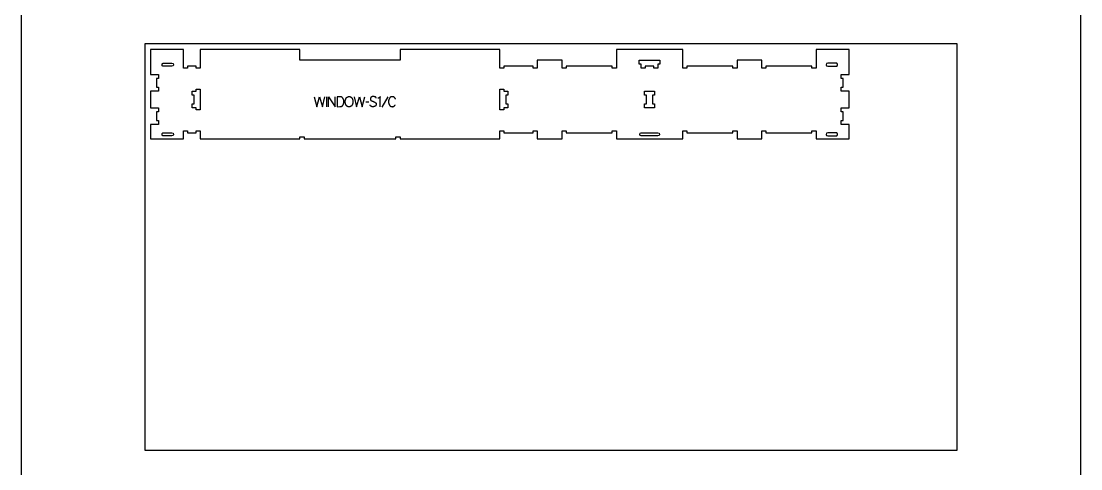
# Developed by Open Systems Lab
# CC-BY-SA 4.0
# Model space of a CAD drawing. Extents: x 0 to 4485, y 0 to 8771.
# Drawn here: x 0 to 3183, y 2387 to 3731 of the extents above; entities that cross this region are included whole.
import ezdxf

# ---------------------------------------------------------------- set-up
doc = ezdxf.new("R2010")
doc.units = 0
for name, color, linetype in [('0_SHEET_SPRUCEPLY_2440X122', 1, 'CONTINUOUS'), ('1_ANYTOOL_1MMDEEP_LABELS_S', 2, 'CONTINUOUS'), ('3_ANYTOOL_CUTTHROUGH_INSID', 4, 'CONTINUOUS'), ('4_ANYTOOL_CUTTHROUGH_OUTSI', 5, 'CONTINUOUS'), ('DONOTCUT', 7, 'CONTINUOUS')]:
    doc.layers.add(name, color=color, linetype=linetype)

msp = doc.modelspace()

# ---------------------------------------------------------------- linework, layer by layer
at = {"layer": '0_SHEET_SPRUCEPLY_2440X122'}
msp.add_lwpolyline([(371.7, 3662.6), (371.7, 2442.6), (2811.7, 2442.6), (2811.7, 3662.6)], close=True, dxfattribs=at)
at = {"layer": '1_ANYTOOL_1MMDEEP_LABELS_S', "color": 2}
for points in [[(880.5, 3503.9), (888.2, 3473.9), (896.7, 3503), (905.1, 3473.9), (912.6, 3503.9)], [(917, 3503.9), (917, 3473.9)], [(923, 3473.9), (923, 3503.9), (943.1, 3473.9), (943.1, 3503.9)], [(999.9, 3503.9), (1007.6, 3473.9), (1016.1, 3503), (1024.5, 3473.9), (1032, 3503.9)], [(1066.5, 3499.3), (1066.5, 3499.5), (1066.5, 3499.6), (1066.5, 3499.7), (1066.5, 3499.8), (1066.5, 3499.9), (1066.5, 3500), (1066.4, 3500.1), (1066.4, 3500.2), (1066.4, 3500.2), (1066.4, 3500.3), (1066.4, 3500.4), (1066.4, 3500.5), (1066.3, 3500.6), (1066.3, 3500.7), (1066.3, 3500.7), (1066.3, 3500.8), (1066.2, 3500.9), (1066.2, 3501), (1066.2, 3501), (1066.1, 3501.1), (1066.1, 3501.2), (1066.1, 3501.3), (1066, 3501.3), (1066, 3501.4), (1066, 3501.5), (1065.9, 3501.5), (1065.9, 3501.6), (1065.8, 3501.7), (1065.8, 3501.7), (1065.7, 3501.8), (1065.7, 3501.9), (1065.6, 3501.9), (1065.6, 3502), (1065.5, 3502), (1065.5, 3502.1), (1065.4, 3502.2), (1065.3, 3502.2), (1065.3, 3502.3), (1065.2, 3502.3), (1065.1, 3502.4), (1065.1, 3502.4), (1065, 3502.5), (1064.9, 3502.5), (1064.9, 3502.6), (1064.8, 3502.6), (1064.7, 3502.7), (1064.6, 3502.7), (1064.6, 3502.8), (1064.5, 3502.8), (1064.4, 3502.9), (1064.3, 3502.9), (1064.2, 3503), (1064, 3503.1), (1063.8, 3503.1), (1063.6, 3503.2), (1063.4, 3503.3), (1063.2, 3503.3), (1062.4, 3503.5), (1061.6, 3503.7), (1060.8, 3503.9), (1060, 3504), (1059.7, 3504.1), (1059.3, 3504.1), (1058.9, 3504.2), (1058.6, 3504.2), (1058.2, 3504.2), (1057.8, 3504.3), (1057.5, 3504.3), (1057.1, 3504.3), (1056.9, 3504.3), (1056.7, 3504.3), (1056.5, 3504.3), (1056.3, 3504.2), (1056.1, 3504.2), (1056, 3504.2), (1055.8, 3504.2), (1055.6, 3504.2), (1055.4, 3504.1), (1055.2, 3504.1), (1055, 3504.1), (1054.9, 3504), (1054.7, 3504), (1054.5, 3503.9), (1054.3, 3503.9), (1054.1, 3503.8), (1054, 3503.8), (1053.8, 3503.7), (1053.6, 3503.6), (1053.4, 3503.6), (1053.3, 3503.5), (1053.1, 3503.4), (1052.9, 3503.3), (1052.8, 3503.2), (1052.6, 3503.2), (1052.4, 3503.1), (1052.3, 3503), (1052.1, 3502.9), (1052, 3502.8), (1051.8, 3502.7), (1051.6, 3502.6), (1051.5, 3502.4), (1051.3, 3502.3), (1051.2, 3502.2), (1051, 3502.1), (1050.9, 3502), (1050.8, 3501.8), (1050.6, 3501.7), (1050.5, 3501.6), (1050.4, 3501.4), (1050.3, 3501.3), (1050.2, 3501.2), (1050.1, 3501), (1050, 3500.9), (1049.9, 3500.7), (1049.8, 3500.6), (1049.7, 3500.4), (1049.6, 3500.2), (1049.6, 3500.1), (1049.5, 3499.9), (1049.4, 3499.7), (1049.4, 3499.6), (1049.3, 3499.4), (1049.3, 3499.2), (1049.2, 3499), (1049.2, 3498.8), (1049.1, 3498.6), (1049.1, 3498.5), (1049.1, 3498.3), (1049, 3498.1), (1049, 3497.9), (1049, 3497.7), (1049, 3497.5), (1049, 3497.2), (1049, 3497), (1049, 3496.8), (1049, 3496.6), (1049.1, 3496.4), (1049.1, 3496.2), (1049.1, 3496), (1049.1, 3495.8), (1049.2, 3495.6), (1049.2, 3495.4), (1049.3, 3495.3), (1049.3, 3495.1), (1049.4, 3494.9), (1049.4, 3494.8), (1049.5, 3494.7), (1049.5, 3494.6), (1049.5, 3494.6), (1049.6, 3494.5), (1049.6, 3494.4), (1049.7, 3494.3), (1049.7, 3494.2), (1049.8, 3494.2), (1049.8, 3494.1), (1049.9, 3494), (1049.9, 3493.9), (1050, 3493.9), (1050, 3493.8), (1050.1, 3493.7), (1050.1, 3493.6), (1050.2, 3493.6), (1050.2, 3493.5), (1050.3, 3493.4), (1050.3, 3493.4), (1050.4, 3493.3), (1050.5, 3493.2), (1050.5, 3493.2), (1050.6, 3493.1), (1050.7, 3493), (1050.9, 3492.8), (1051, 3492.7), (1051.2, 3492.6), (1051.3, 3492.5), (1051.5, 3492.4), (1051.7, 3492.3), (1051.8, 3492.2), (1052.6, 3491.8), (1053.3, 3491.4), (1054, 3491), (1054.8, 3490.7), (1055.6, 3490.3), (1056.4, 3490), (1057.2, 3489.7), (1058, 3489.4), (1058.8, 3489.1), (1059.6, 3488.7), (1060.4, 3488.4), (1061.2, 3488), (1061.9, 3487.7), (1062.7, 3487.3), (1063.4, 3486.9), (1064.1, 3486.4), (1064.2, 3486.3), (1064.4, 3486.2), (1064.5, 3486.1), (1064.6, 3486), (1064.7, 3486), (1064.8, 3485.9), (1064.8, 3485.9), (1064.9, 3485.8), (1065, 3485.7), (1065, 3485.7), (1065.1, 3485.6), (1065.2, 3485.5), (1065.2, 3485.5), (1065.3, 3485.4), (1065.3, 3485.3), (1065.4, 3485.2), (1065.4, 3485.2), (1065.5, 3485.1), (1065.6, 3485), (1065.6, 3485), (1065.7, 3484.9), (1065.7, 3484.8), (1065.7, 3484.7), (1065.8, 3484.6), (1065.8, 3484.6), (1065.9, 3484.5), (1065.9, 3484.4), (1066, 3484.3), (1066, 3484.2), (1066, 3484.1), (1066.1, 3484.1), (1066.1, 3484), (1066.1, 3483.9), (1066.2, 3483.8), (1066.2, 3483.7), (1066.2, 3483.6), (1066.3, 3483.5), (1066.3, 3483.3), (1066.3, 3483.1), (1066.4, 3482.9), (1066.4, 3482.7), (1066.4, 3482.5), (1066.5, 3482.3), (1066.5, 3482.1), (1066.5, 3481.9), (1066.5, 3481.7), (1066.5, 3481.5), (1066.5, 3481.2), (1066.5, 3481), (1066.4, 3480.8), (1066.4, 3480.5), (1066.4, 3480.3), (1066.3, 3480.1), (1066.3, 3479.9), (1066.2, 3479.7), (1066.2, 3479.5), (1066.1, 3479.3), (1066.1, 3479.1), (1066, 3478.9), (1065.9, 3478.7), (1065.9, 3478.5), (1065.8, 3478.3), (1065.7, 3478.1), (1065.6, 3477.9), (1065.5, 3477.7), (1065.4, 3477.6), (1065.3, 3477.4), (1065.2, 3477.2), (1065.1, 3477.1), (1064.9, 3476.9), (1064.8, 3476.8), (1064.7, 3476.6), (1064.6, 3476.5), (1064.4, 3476.3), (1064.3, 3476.2), (1064.1, 3476.1), (1064, 3475.9), (1063.8, 3475.8), (1063.6, 3475.7), (1063.5, 3475.6), (1063.3, 3475.4), (1062.9, 3475.2), (1062.6, 3475), (1062.2, 3474.8), (1061.8, 3474.7), (1061.4, 3474.5), (1061.1, 3474.3), (1060.9, 3474.3), (1060.7, 3474.2), (1060.5, 3474.1), (1060.3, 3474.1), (1060.1, 3474), (1059.9, 3474), (1059.7, 3473.9), (1059.5, 3473.9), (1059.3, 3473.8), (1059.1, 3473.8), (1058.9, 3473.8), (1058.7, 3473.7), (1058.5, 3473.7), (1058.3, 3473.7), (1057.9, 3473.6), (1057.5, 3473.6), (1057.1, 3473.6), (1056.7, 3473.6), (1056.3, 3473.6), (1055.9, 3473.6), (1055.5, 3473.7), (1055.1, 3473.7), (1054.7, 3473.8), (1054.3, 3473.9), (1053.9, 3473.9), (1053.5, 3474.1), (1053.2, 3474.2), (1052.8, 3474.3), (1052.4, 3474.4), (1052.1, 3474.6), (1051.7, 3474.8), (1051.4, 3474.9), (1051, 3475.1), (1050.9, 3475.2), (1050.7, 3475.3), (1050.5, 3475.4), (1050.4, 3475.5), (1050.2, 3475.7), (1050.1, 3475.8), (1050, 3475.9), (1049.8, 3476), (1049.7, 3476.1), (1049.6, 3476.3), (1049.5, 3476.4), (1049.4, 3476.5), (1049.3, 3476.6), (1049.2, 3476.7), (1049.2, 3476.7), (1049.1, 3476.8), (1049.1, 3476.9), (1049.1, 3476.9), (1049, 3477), (1049, 3477.1), (1048.9, 3477.2), (1048.9, 3477.2), (1048.8, 3477.3), (1048.8, 3477.4), (1048.8, 3477.5), (1048.7, 3477.5), (1048.7, 3477.6), (1048.7, 3477.7), (1048.6, 3477.8), (1048.6, 3477.9), (1048.6, 3477.9), (1048.5, 3478), (1048.5, 3478.2), (1048.5, 3478.4), (1048.4, 3478.5), (1048.4, 3478.7), (1048.3, 3478.9), (1048.3, 3479.1), (1048.3, 3479.2), (1048.3, 3479.4), (1048.3, 3479.6), (1048.3, 3479.8)], [(1078.4, 3473.9), (1078.4, 3504), (1078.3, 3503.8), (1078.3, 3503.7), (1078.3, 3503.5), (1078.3, 3503.4), (1078.2, 3503.2), (1078.2, 3503.1), (1078.1, 3503), (1078.1, 3502.8), (1078, 3502.7), (1078, 3502.6), (1078, 3502.5), (1077.9, 3502.5), (1077.9, 3502.4), (1077.9, 3502.3), (1077.8, 3502.3), (1077.8, 3502.2), (1077.8, 3502.2), (1077.7, 3502.1), (1077.7, 3502.1), (1077.6, 3502), (1077.6, 3502), (1077.6, 3501.9), (1077.5, 3501.8), (1077.5, 3501.8), (1077.4, 3501.7), (1077.4, 3501.7), (1077.3, 3501.6), (1077.3, 3501.6), (1077.3, 3501.5), (1077.2, 3501.5), (1077.2, 3501.4), (1077.1, 3501.4), (1077, 3501.3), (1076.9, 3501.2), (1076.8, 3501.1), (1076.7, 3501.1), (1076.5, 3501), (1076.4, 3500.9), (1076.3, 3500.8), (1076.2, 3500.8), (1076, 3500.7), (1075.9, 3500.6), (1075.8, 3500.6), (1075.5, 3500.4), (1075.2, 3500.3), (1074.9, 3500.2), (1074.6, 3500.1), (1074.3, 3500.1), (1074.1, 3500), (1073.8, 3499.9), (1073.5, 3499.8), (1073.2, 3499.8), (1073, 3499.7), (1072.7, 3499.7), (1072.4, 3499.7), (1072.2, 3499.6), (1071.9, 3499.6), (1071.6, 3499.6), (1071.4, 3499.6)], [(1101.1, 3503.5), (1083.9, 3472.7)], [(1124.7, 3496.4), (1124.5, 3496.8), (1124.4, 3497.2), (1124.2, 3497.6), (1124, 3498), (1123.8, 3498.4), (1123.6, 3498.7), (1123.4, 3499.1), (1123.1, 3499.4), (1122.9, 3499.7), (1122.6, 3500.1), (1122.4, 3500.4), (1122.1, 3500.7), (1121.8, 3501), (1121.6, 3501.3), (1121.3, 3501.5), (1120.9, 3501.8), (1120.8, 3501.9), (1120.6, 3502.1), (1120.5, 3502.2), (1120.3, 3502.3), (1120.1, 3502.4), (1120, 3502.5), (1119.8, 3502.6), (1119.6, 3502.7), (1119.4, 3502.8), (1119.3, 3502.9), (1119.1, 3503), (1118.9, 3503.1), (1118.7, 3503.2), (1118.5, 3503.3), (1118.4, 3503.3), (1118.2, 3503.4), (1118, 3503.5), (1117.8, 3503.5), (1117.6, 3503.6), (1117.4, 3503.6), (1117.2, 3503.7), (1117, 3503.7), (1116.8, 3503.8), (1116.6, 3503.8), (1116.4, 3503.8), (1116.1, 3503.9), (1115.9, 3503.9), (1115.7, 3503.9), (1115.5, 3503.9), (1115.3, 3503.9), (1115.1, 3503.9), (1114.8, 3503.9), (1114.5, 3503.9), (1114.2, 3503.9), (1113.8, 3503.9), (1113.5, 3503.9), (1113.2, 3503.8), (1112.9, 3503.8), (1112.5, 3503.7), (1112.2, 3503.6), (1111.9, 3503.6), (1111.6, 3503.5), (1111.4, 3503.4), (1111.1, 3503.3), (1110.8, 3503.2), (1110.7, 3503.1), (1110.5, 3503), (1110.4, 3503), (1110.3, 3502.9), (1110.1, 3502.8), (1110, 3502.8), (1109.9, 3502.7), (1109.7, 3502.6), (1109.6, 3502.5), (1109.5, 3502.4), (1109.4, 3502.4), (1109.2, 3502.3), (1109.1, 3502.2), (1109, 3502.1), (1108.8, 3501.9), (1108.5, 3501.7), (1108.3, 3501.5), (1108.1, 3501.3), (1107.9, 3501.1), (1107.6, 3500.8), (1107.4, 3500.6), (1107.2, 3500.3), (1107.1, 3500.1), (1106.9, 3499.8), (1106.7, 3499.5), (1106.5, 3499.2), (1106.2, 3498.6), (1105.8, 3498), (1105.5, 3497.4), (1105.3, 3496.8), (1105, 3496.2), (1104.8, 3495.6), (1104.6, 3495), (1104.4, 3494.3), (1104.2, 3493.7), (1104.1, 3493), (1104, 3492.3), (1103.9, 3491.7), (1103.8, 3491), (1103.7, 3490.3), (1103.7, 3489.6), (1103.7, 3488.9), (1103.7, 3488.2), (1103.7, 3487.5), (1103.8, 3486.9), (1103.9, 3486.2), (1104, 3485.5), (1104.1, 3484.8), (1104.2, 3484.2), (1104.3, 3483.9), (1104.4, 3483.5), (1104.5, 3483.2), (1104.6, 3482.9), (1104.7, 3482.6), (1104.8, 3482.3), (1104.9, 3482), (1105, 3481.6), (1105.3, 3481), (1105.6, 3480.4), (1105.9, 3479.8), (1106.2, 3479.2), (1106.5, 3478.6), (1106.7, 3478.3), (1106.9, 3478.1), (1107.1, 3477.8), (1107.3, 3477.5), (1107.5, 3477.3), (1107.7, 3477), (1107.9, 3476.8), (1108.2, 3476.6), (1108.4, 3476.4), (1108.6, 3476.1), (1108.8, 3475.9), (1109, 3475.9), (1109.1, 3475.8), (1109.2, 3475.7), (1109.3, 3475.6), (1109.5, 3475.5), (1109.6, 3475.4), (1109.7, 3475.3), (1109.9, 3475.3), (1110, 3475.2), (1110.1, 3475.1), (1110.3, 3475), (1110.4, 3475), (1110.7, 3474.8), (1111, 3474.7), (1111.3, 3474.6), (1111.5, 3474.5), (1111.8, 3474.4), (1112.2, 3474.3), (1112.5, 3474.2), (1112.8, 3474.2), (1113.1, 3474.1), (1113.4, 3474), (1113.8, 3474), (1114.1, 3474), (1114.5, 3473.9), (1114.8, 3473.9), (1115.2, 3473.9), (1115.6, 3473.9), (1115.9, 3474), (1116.1, 3474), (1116.3, 3474), (1116.5, 3474), (1116.7, 3474), (1116.8, 3474.1), (1117, 3474.1), (1117.2, 3474.1), (1117.4, 3474.2), (1117.5, 3474.2), (1117.7, 3474.2), (1117.9, 3474.3), (1118, 3474.3), (1118.2, 3474.4), (1118.4, 3474.4), (1118.5, 3474.5), (1118.7, 3474.6), (1118.8, 3474.6), (1119, 3474.7), (1119.1, 3474.8), (1119.3, 3474.8), (1119.4, 3474.9), (1119.6, 3475), (1119.7, 3475.1), (1119.9, 3475.2), (1120, 3475.3), (1120.1, 3475.4), (1120.3, 3475.5), (1120.4, 3475.6), (1120.7, 3475.8), (1120.9, 3476), (1121.2, 3476.2), (1121.4, 3476.4), (1121.7, 3476.7), (1121.9, 3476.9), (1122.2, 3477.2), (1122.4, 3477.4), (1122.6, 3477.7), (1122.8, 3478), (1123, 3478.2), (1123.2, 3478.5), (1123.4, 3478.8), (1123.6, 3479.1), (1123.8, 3479.4), (1124, 3479.8)], [(1044.3, 3487.8), (1035.5, 3487.7)]]:
    msp.add_lwpolyline(points, dxfattribs=at)
for points in [[(949.1, 3503.9), (949.1, 3473.9), (957.6, 3474), (958, 3474), (958.5, 3474), (958.8, 3474.1), (959.2, 3474.1), (959.6, 3474.2), (960, 3474.2), (960.3, 3474.3), (960.7, 3474.4), (961.1, 3474.4), (961.4, 3474.5), (961.7, 3474.6), (962.1, 3474.8), (962.4, 3474.9), (962.5, 3474.9), (962.7, 3475), (962.8, 3475.1), (963, 3475.2), (963.1, 3475.2), (963.3, 3475.3), (963.4, 3475.4), (963.6, 3475.5), (963.7, 3475.6), (963.8, 3475.6), (964, 3475.7), (964.1, 3475.8), (964.2, 3475.9), (964.4, 3476), (964.5, 3476.1), (964.6, 3476.2), (964.7, 3476.3), (964.9, 3476.4), (965, 3476.5), (965.1, 3476.6), (965.2, 3476.8), (965.3, 3476.9), (965.4, 3477), (965.6, 3477.1), (965.7, 3477.2), (965.8, 3477.4), (965.9, 3477.5), (966, 3477.6), (966.1, 3477.7), (966.2, 3477.9), (966.3, 3478), (966.4, 3478.1), (966.6, 3478.4), (966.7, 3478.7), (966.9, 3479), (967.2, 3479.6), (967.5, 3480.3), (967.8, 3480.9), (968, 3481.5), (968.3, 3482.2), (968.5, 3482.8), (968.7, 3483.5), (968.9, 3484.1), (969, 3484.8), (969.1, 3485.5), (969.3, 3486.1), (969.3, 3486.8), (969.4, 3487.5), (969.5, 3488.2), (969.5, 3488.9), (969.5, 3489.6), (969.5, 3490.2), (969.5, 3490.8), (969.4, 3491.4), (969.4, 3492), (969.3, 3492.5), (969.2, 3492.8), (969.2, 3493.1), (969.1, 3493.4), (969, 3493.7), (969, 3493.9), (968.9, 3494.2), (968.8, 3494.5), (968.7, 3494.8), (968.6, 3495), (968.5, 3495.3), (968.4, 3495.6), (968.3, 3495.8), (968.2, 3496.1), (968.1, 3496.4), (967.9, 3496.9), (967.6, 3497.4), (967.3, 3497.9), (967, 3498.4), (966.8, 3498.7), (966.6, 3499), (966.4, 3499.3), (966.2, 3499.6), (966, 3499.9), (965.8, 3500.1), (965.6, 3500.4), (965.4, 3500.6), (965.1, 3500.9), (964.9, 3501.1), (964.7, 3501.3), (964.5, 3501.5), (964.2, 3501.7), (964, 3501.9), (963.7, 3502.1), (963.5, 3502.2), (963.3, 3502.4), (963, 3502.5), (962.7, 3502.7), (962.5, 3502.8), (962.2, 3502.9), (962, 3503), (961.7, 3503.1), (961.4, 3503.2), (961.1, 3503.3), (960.9, 3503.4), (960.6, 3503.5), (960.3, 3503.5), (960, 3503.6), (959.7, 3503.6), (959.4, 3503.6), (959.1, 3503.6), (956.7, 3503.8), (954.2, 3503.8), (951.7, 3503.9)], [(985.6, 3504.3), (986, 3504.3), (986.3, 3504.2), (986.7, 3504.2), (987, 3504.2), (987.2, 3504.2), (987.4, 3504.1), (987.5, 3504.1), (987.7, 3504.1), (987.9, 3504), (988, 3504), (988.2, 3503.9), (988.4, 3503.9), (988.5, 3503.9), (988.7, 3503.8), (988.8, 3503.8), (989, 3503.7), (989.1, 3503.6), (989.3, 3503.6), (989.4, 3503.5), (989.6, 3503.4), (989.7, 3503.4), (989.9, 3503.3), (990, 3503.2), (990.1, 3503.1), (990.3, 3503.1), (990.4, 3503), (990.5, 3502.9), (990.7, 3502.8), (990.9, 3502.6), (991.2, 3502.4), (991.4, 3502.2), (991.7, 3502), (991.9, 3501.8), (992.1, 3501.6), (992.4, 3501.3), (992.6, 3501.1), (992.8, 3500.9), (993, 3500.6), (993.2, 3500.4), (993.4, 3500.1), (993.6, 3499.9), (993.8, 3499.6), (994, 3499.3), (994.1, 3499), (994.3, 3498.8), (994.5, 3498.5), (994.6, 3498.2), (994.8, 3497.9), (994.9, 3497.6), (995, 3497.3), (995.2, 3497), (995.3, 3496.7), (995.4, 3496.3), (995.5, 3496), (995.6, 3495.7), (995.7, 3495.4), (995.8, 3495), (995.9, 3494.7), (996, 3494.4), (996.1, 3494), (996.2, 3493.3), (996.4, 3492.7), (996.5, 3492), (996.6, 3491.3), (996.6, 3490.7), (996.7, 3490), (996.7, 3489.4), (996.7, 3488.8), (996.7, 3488.1), (996.7, 3487.5), (996.6, 3486.8), (996.5, 3486.2), (996.5, 3485.6), (996.3, 3484.9), (996.2, 3484.3), (996, 3483.7), (995.8, 3483), (995.6, 3482.4), (995.4, 3481.7), (995.2, 3481.1), (994.9, 3480.5), (994.6, 3479.8), (994.3, 3479.2), (994, 3478.6), (993.8, 3478.2), (993.6, 3477.9), (993.4, 3477.6), (993.2, 3477.4), (993, 3477.1), (992.8, 3476.8), (992.6, 3476.6), (992.4, 3476.3), (992.3, 3476.2), (992.2, 3476.1), (992, 3476), (991.9, 3475.9), (991.8, 3475.8), (991.7, 3475.7), (991.6, 3475.6), (991.4, 3475.4), (991.3, 3475.4), (991.2, 3475.3), (991.1, 3475.2), (990.9, 3475.1), (990.8, 3475), (990.7, 3474.9), (990.5, 3474.8), (990.4, 3474.7), (990.3, 3474.7), (990.1, 3474.6), (990, 3474.5), (989.8, 3474.4), (989.7, 3474.4), (989.5, 3474.3), (989.4, 3474.2), (989.3, 3474.2), (989.1, 3474.1), (989, 3474.1), (988.8, 3474), (988.6, 3474), (988.3, 3473.9), (988, 3473.8), (987.7, 3473.7), (987.4, 3473.6), (987, 3473.6), (986.7, 3473.5), (986.3, 3473.5), (986, 3473.5), (985.6, 3473.5), (985.2, 3473.5), (984.9, 3473.5), (984.5, 3473.5), (984.1, 3473.5), (983.7, 3473.5), (983.4, 3473.6), (983, 3473.6), (982.7, 3473.7), (982.4, 3473.8), (982, 3473.9), (981.7, 3474), (981.6, 3474), (981.4, 3474.1), (981.2, 3474.1), (981.1, 3474.2), (980.9, 3474.2), (980.8, 3474.3), (980.6, 3474.4), (980.5, 3474.4), (980.3, 3474.5), (980.2, 3474.6), (980.1, 3474.7), (979.9, 3474.8), (979.8, 3474.8), (979.6, 3474.9), (979.5, 3475), (979.4, 3475.1), (979.2, 3475.2), (979.1, 3475.3), (979, 3475.4), (978.9, 3475.5), (978.7, 3475.6), (978.6, 3475.7), (978.5, 3475.8), (978.4, 3475.9), (978.2, 3476), (978.1, 3476.1), (978, 3476.3), (977.9, 3476.4), (977.8, 3476.5), (977.7, 3476.6), (977.5, 3476.9), (977.2, 3477.1), (977, 3477.4), (976.8, 3477.7), (976.7, 3478), (976.5, 3478.3), (976.3, 3478.6), (976, 3479.3), (975.7, 3479.9), (975.4, 3480.6), (975.1, 3481.2), (974.8, 3481.9), (974.6, 3482.5), (974.4, 3483.2), (974.2, 3483.8), (974.1, 3484.5), (973.9, 3485.1), (973.8, 3485.8), (973.7, 3486.4), (973.6, 3487.1), (973.6, 3487.8), (973.5, 3488.4), (973.5, 3489.1), (973.5, 3489.8), (973.6, 3490.4), (973.6, 3491.1), (973.7, 3491.8), (973.8, 3492.5), (973.9, 3493.1), (974.1, 3493.8), (974.3, 3494.4), (974.5, 3495.1), (974.7, 3495.7), (974.9, 3496.4), (975.2, 3497), (975.4, 3497.6), (975.8, 3498.2), (976.1, 3498.8), (976.4, 3499.4), (976.6, 3499.7), (976.8, 3500), (977, 3500.3), (977.2, 3500.6), (977.4, 3500.8), (977.6, 3501.1), (977.9, 3501.3), (978.1, 3501.6), (978.2, 3501.7), (978.3, 3501.8), (978.4, 3501.9), (978.6, 3502), (978.7, 3502.1), (978.8, 3502.2), (978.9, 3502.3), (979.1, 3502.4), (979.2, 3502.5), (979.3, 3502.6), (979.5, 3502.7), (979.6, 3502.7), (979.7, 3502.8), (979.9, 3502.9), (980, 3503), (980.2, 3503.1), (980.3, 3503.1), (980.5, 3503.2), (980.7, 3503.3), (981.1, 3503.5), (981.4, 3503.6), (981.7, 3503.7), (982, 3503.8), (982.3, 3503.9), (982.7, 3504), (983, 3504), (983.4, 3504.1), (983.7, 3504.2), (984.1, 3504.2), (984.4, 3504.2), (984.8, 3504.3), (985.2, 3504.3)]]:
    msp.add_lwpolyline(points, close=True, dxfattribs=at)
at = {"layer": '3_ANYTOOL_CUTTHROUGH_INSID', "color": 4}
for points in [[(452.9, 3604.6, -1), (452.9, 3595.1), (427.2, 3595.1), (427.1, 3595.1), (427, 3595.1), (426.9, 3595.1), (426.8, 3595.1), (426.7, 3595.1), (426.6, 3595.1), (426.5, 3595.1), (426.4, 3595.2), (426.3, 3595.2), (426.2, 3595.2), (426.1, 3595.2), (426, 3595.3), (425.9, 3595.3), (425.8, 3595.4), (425.7, 3595.4), (425.6, 3595.4), (425.5, 3595.5), (425.4, 3595.5), (425.3, 3595.6), (425.2, 3595.6), (425.1, 3595.7), (425.1, 3595.8), (425, 3595.8), (424.9, 3595.9), (424.8, 3596), (424.7, 3596), (424.6, 3596.1), (424.6, 3596.2), (424.5, 3596.3), (424.4, 3596.3), (424.3, 3596.4), (424.3, 3596.5), (424.2, 3596.6), (424.1, 3596.7), (424.1, 3596.8), (424, 3596.9), (423.9, 3597), (423.9, 3597.1), (423.8, 3597.2), (423.8, 3597.3), (423.7, 3597.4), (423.7, 3597.5), (423.6, 3597.6), (423.6, 3597.7), (423.5, 3597.8), (423.5, 3597.9), (423.4, 3598), (423.4, 3598.1), (423.4, 3598.2), (423.3, 3598.3), (423.3, 3598.4), (423.3, 3598.5), (423.3, 3598.7), (423.2, 3598.8), (423.2, 3598.9), (423.2, 3599), (423.2, 3599.1), (423.2, 3599.2), (423.2, 3599.3), (423.2, 3599.4), (423.2, 3599.5), (423.2, 3599.6), (423.1, 3599.7), (423.1, 3599.8), (423.1, 3599.9), (423.2, 3600), (423.2, 3600.2), (423.2, 3600.3), (423.2, 3600.4), (423.2, 3600.5), (423.2, 3600.6), (423.2, 3600.7), (423.2, 3600.8), (423.2, 3600.9), (423.3, 3601), (423.3, 3601.1), (423.3, 3601.2), (423.3, 3601.3), (423.4, 3601.4), (423.4, 3601.6), (423.4, 3601.7), (423.5, 3601.8), (423.5, 3601.9), (423.6, 3602), (423.6, 3602.1), (423.7, 3602.2), (423.7, 3602.3), (423.8, 3602.4), (423.8, 3602.5), (423.9, 3602.6), (423.9, 3602.7), (424, 3602.8), (424.1, 3602.9), (424.1, 3603), (424.2, 3603.1), (424.3, 3603.1), (424.3, 3603.2), (424.4, 3603.3), (424.5, 3603.4), (424.6, 3603.5), (424.6, 3603.6), (424.7, 3603.6), (424.8, 3603.7), (424.9, 3603.8), (425, 3603.8), (425.1, 3603.9), (425.1, 3604), (425.2, 3604), (425.3, 3604.1), (425.4, 3604.1), (425.5, 3604.2), (425.6, 3604.2), (425.7, 3604.3), (425.8, 3604.3), (425.9, 3604.3), (426, 3604.4), (426.1, 3604.4), (426.2, 3604.4), (426.3, 3604.5), (426.4, 3604.5), (426.5, 3604.5), (426.6, 3604.5), (426.7, 3604.5), (426.8, 3604.6), (426.9, 3604.6), (427, 3604.6), (427.1, 3604.6), (427.2, 3604.6)], [(2422.9, 3604.6, 1), (2422.9, 3595.1), (2448.6, 3595.1), (2448.7, 3595.1), (2448.8, 3595.1), (2448.9, 3595.1), (2449, 3595.1), (2449.1, 3595.1), (2449.2, 3595.1), (2449.3, 3595.1), (2449.4, 3595.2), (2449.5, 3595.2), (2449.6, 3595.2), (2449.7, 3595.2), (2449.8, 3595.3), (2449.9, 3595.3), (2450, 3595.4), (2450.1, 3595.4), (2450.2, 3595.4), (2450.3, 3595.5), (2450.4, 3595.5), (2450.5, 3595.6), (2450.6, 3595.6), (2450.7, 3595.7), (2450.7, 3595.8), (2450.8, 3595.8), (2450.9, 3595.9), (2451, 3596), (2451.1, 3596), (2451.2, 3596.1), (2451.2, 3596.2), (2451.3, 3596.3), (2451.4, 3596.3), (2451.5, 3596.4), (2451.5, 3596.5), (2451.6, 3596.6), (2451.7, 3596.7), (2451.7, 3596.8), (2451.8, 3596.9), (2451.9, 3597), (2451.9, 3597.1), (2452, 3597.2), (2452, 3597.3), (2452.1, 3597.4), (2452.1, 3597.5), (2452.2, 3597.6), (2452.2, 3597.7), (2452.3, 3597.8), (2452.3, 3597.9), (2452.4, 3598), (2452.4, 3598.1), (2452.4, 3598.2), (2452.5, 3598.3), (2452.5, 3598.4), (2452.5, 3598.5), (2452.5, 3598.7), (2452.6, 3598.8), (2452.6, 3598.9), (2452.6, 3599), (2452.6, 3599.1), (2452.6, 3599.2), (2452.6, 3599.3), (2452.6, 3599.4), (2452.6, 3599.5), (2452.6, 3599.6), (2452.6, 3599.7), (2452.6, 3599.8), (2452.6, 3599.9), (2452.6, 3600), (2452.6, 3600.2), (2452.6, 3600.3), (2452.6, 3600.4), (2452.6, 3600.5), (2452.6, 3600.6), (2452.6, 3600.7), (2452.6, 3600.8), (2452.6, 3600.9), (2452.5, 3601), (2452.5, 3601.1), (2452.5, 3601.2), (2452.5, 3601.3), (2452.4, 3601.4), (2452.4, 3601.6), (2452.4, 3601.7), (2452.3, 3601.8), (2452.3, 3601.9), (2452.2, 3602), (2452.2, 3602.1), (2452.1, 3602.2), (2452.1, 3602.3), (2452, 3602.4), (2452, 3602.5), (2451.9, 3602.6), (2451.9, 3602.7), (2451.8, 3602.8), (2451.7, 3602.9), (2451.7, 3603), (2451.6, 3603.1), (2451.5, 3603.1), (2451.5, 3603.2), (2451.4, 3603.3), (2451.3, 3603.4), (2451.2, 3603.5), (2451.2, 3603.6), (2451.1, 3603.6), (2451, 3603.7), (2450.9, 3603.8), (2450.8, 3603.8), (2450.7, 3603.9), (2450.7, 3604), (2450.6, 3604), (2450.5, 3604.1), (2450.4, 3604.1), (2450.3, 3604.2), (2450.2, 3604.2), (2450.1, 3604.3), (2450, 3604.3), (2449.9, 3604.3), (2449.8, 3604.4), (2449.7, 3604.4), (2449.6, 3604.4), (2449.5, 3604.5), (2449.4, 3604.5), (2449.3, 3604.5), (2449.2, 3604.5), (2449.1, 3604.5), (2449, 3604.6), (2448.9, 3604.6), (2448.8, 3604.6), (2448.7, 3604.6), (2448.6, 3604.6)], [(452.9, 3386.1), (427.2, 3386.1), (427.1, 3386.1), (427, 3386.1), (426.9, 3386.1), (426.8, 3386.1), (426.7, 3386.1), (426.6, 3386.1), (426.5, 3386.1), (426.4, 3386.2), (426.3, 3386.2), (426.2, 3386.2), (426.1, 3386.2), (426, 3386.3), (425.9, 3386.3), (425.8, 3386.4), (425.7, 3386.4), (425.6, 3386.4), (425.5, 3386.5), (425.4, 3386.5), (425.3, 3386.6), (425.2, 3386.6), (425.1, 3386.7), (425.1, 3386.8), (425, 3386.8), (424.9, 3386.9), (424.8, 3387), (424.7, 3387), (424.6, 3387.1), (424.6, 3387.2), (424.5, 3387.3), (424.4, 3387.3), (424.3, 3387.4), (424.3, 3387.5), (424.2, 3387.6), (424.1, 3387.7), (424.1, 3387.8), (424, 3387.9), (423.9, 3388), (423.9, 3388.1), (423.8, 3388.2), (423.8, 3388.3), (423.7, 3388.4), (423.7, 3388.5), (423.6, 3388.6), (423.6, 3388.7), (423.5, 3388.8), (423.5, 3388.9), (423.4, 3389), (423.4, 3389.1), (423.4, 3389.2), (423.3, 3389.3), (423.3, 3389.4), (423.3, 3389.5), (423.3, 3389.7), (423.2, 3389.8), (423.2, 3389.9), (423.2, 3390), (423.2, 3390.1), (423.2, 3390.2), (423.2, 3390.3), (423.2, 3390.4), (423.2, 3390.5), (423.2, 3390.6), (423.1, 3390.7), (423.1, 3390.8), (423.1, 3390.9), (423.2, 3391), (423.2, 3391.2), (423.2, 3391.3), (423.2, 3391.4), (423.2, 3391.5), (423.2, 3391.6), (423.2, 3391.7), (423.2, 3391.8), (423.2, 3391.9), (423.3, 3392), (423.3, 3392.1), (423.3, 3392.2), (423.3, 3392.3), (423.4, 3392.4), (423.4, 3392.6), (423.4, 3392.7), (423.5, 3392.8), (423.5, 3392.9), (423.6, 3393), (423.6, 3393.1), (423.7, 3393.2), (423.7, 3393.3), (423.8, 3393.4), (423.8, 3393.5), (423.9, 3393.6), (423.9, 3393.7), (424, 3393.8), (424.1, 3393.9), (424.1, 3394), (424.2, 3394.1), (424.3, 3394.1), (424.3, 3394.2), (424.4, 3394.3), (424.5, 3394.4), (424.6, 3394.5), (424.6, 3394.6), (424.7, 3394.6), (424.8, 3394.7), (424.9, 3394.8), (425, 3394.8), (425.1, 3394.9), (425.1, 3395), (425.2, 3395), (425.3, 3395.1), (425.4, 3395.1), (425.5, 3395.2), (425.6, 3395.2), (425.7, 3395.3), (425.8, 3395.3), (425.9, 3395.3), (426, 3395.4), (426.1, 3395.4), (426.2, 3395.4), (426.3, 3395.5), (426.4, 3395.5), (426.5, 3395.5), (426.6, 3395.5), (426.7, 3395.5), (426.8, 3395.6), (426.9, 3395.6), (427, 3395.6), (427.1, 3395.6), (427.2, 3395.6), (452.9, 3395.6, -1)], [(1912.9, 3386.1), (1862.9, 3386.1, -1), (1862.9, 3395.6), (1912.9, 3395.6, -1)], [(2422.9, 3386.1), (2448.6, 3386.1), (2448.7, 3386.1), (2448.8, 3386.1), (2448.9, 3386.1), (2449, 3386.1), (2449.1, 3386.1), (2449.2, 3386.1), (2449.3, 3386.1), (2449.4, 3386.2), (2449.5, 3386.2), (2449.6, 3386.2), (2449.7, 3386.2), (2449.8, 3386.3), (2449.9, 3386.3), (2450, 3386.4), (2450.1, 3386.4), (2450.2, 3386.4), (2450.3, 3386.5), (2450.4, 3386.5), (2450.5, 3386.6), (2450.6, 3386.6), (2450.7, 3386.7), (2450.7, 3386.8), (2450.8, 3386.8), (2450.9, 3386.9), (2451, 3387), (2451.1, 3387), (2451.2, 3387.1), (2451.2, 3387.2), (2451.3, 3387.3), (2451.4, 3387.3), (2451.5, 3387.4), (2451.5, 3387.5), (2451.6, 3387.6), (2451.7, 3387.7), (2451.7, 3387.8), (2451.8, 3387.9), (2451.9, 3388), (2451.9, 3388.1), (2452, 3388.2), (2452, 3388.3), (2452.1, 3388.4), (2452.1, 3388.5), (2452.2, 3388.6), (2452.2, 3388.7), (2452.3, 3388.8), (2452.3, 3388.9), (2452.4, 3389), (2452.4, 3389.1), (2452.4, 3389.2), (2452.5, 3389.3), (2452.5, 3389.4), (2452.5, 3389.5), (2452.5, 3389.7), (2452.6, 3389.8), (2452.6, 3389.9), (2452.6, 3390), (2452.6, 3390.1), (2452.6, 3390.2), (2452.6, 3390.3), (2452.6, 3390.4), (2452.6, 3390.5), (2452.6, 3390.6), (2452.6, 3390.7), (2452.6, 3390.8), (2452.6, 3390.9), (2452.6, 3391), (2452.6, 3391.2), (2452.6, 3391.3), (2452.6, 3391.4), (2452.6, 3391.5), (2452.6, 3391.6), (2452.6, 3391.7), (2452.6, 3391.8), (2452.6, 3391.9), (2452.5, 3392), (2452.5, 3392.1), (2452.5, 3392.2), (2452.5, 3392.3), (2452.4, 3392.4), (2452.4, 3392.6), (2452.4, 3392.7), (2452.3, 3392.8), (2452.3, 3392.9), (2452.2, 3393), (2452.2, 3393.1), (2452.1, 3393.2), (2452.1, 3393.3), (2452, 3393.4), (2452, 3393.5), (2451.9, 3393.6), (2451.9, 3393.7), (2451.8, 3393.8), (2451.7, 3393.9), (2451.7, 3394), (2451.6, 3394.1), (2451.5, 3394.1), (2451.5, 3394.2), (2451.4, 3394.3), (2451.3, 3394.4), (2451.2, 3394.5), (2451.2, 3394.6), (2451.1, 3394.6), (2451, 3394.7), (2450.9, 3394.8), (2450.8, 3394.8), (2450.7, 3394.9), (2450.7, 3395), (2450.6, 3395), (2450.5, 3395.1), (2450.4, 3395.1), (2450.3, 3395.2), (2450.2, 3395.2), (2450.1, 3395.3), (2450, 3395.3), (2449.9, 3395.3), (2449.8, 3395.4), (2449.7, 3395.4), (2449.6, 3395.4), (2449.5, 3395.5), (2449.4, 3395.5), (2449.3, 3395.5), (2449.2, 3395.5), (2449.1, 3395.5), (2449, 3395.6), (2448.9, 3395.6), (2448.8, 3395.6), (2448.7, 3395.6), (2448.6, 3395.6), (2422.9, 3395.6, 1)]]:
    msp.add_lwpolyline(points, format="xyb", close=True, dxfattribs=at)
for points in [[(1875.1, 3595.1), (1875.1, 3589.1), (1862.6, 3589.1), (1862.6, 3601.1), (1856.6, 3601.1), (1856.6, 3613.6), (1919.1, 3613.6), (1919.1, 3601.1), (1913.1, 3601.1), (1913.1, 3589.1), (1900.6, 3589.1), (1900.6, 3595.1)], [(537.9, 3464.1), (525.6, 3464.1), (525.6, 3470.1), (513.6, 3470.1), (513.6, 3482.6), (519.6, 3482.6), (519.6, 3508.1), (513.6, 3508.1), (513.6, 3520.6), (525.6, 3520.6), (525.6, 3526.6), (538.1, 3526.6), (538.1, 3464.1)], [(1437.6, 3526.6), (1450.1, 3526.6), (1450.1, 3520.6), (1462.1, 3520.6), (1462.1, 3508.1), (1456.1, 3508.1), (1456.1, 3482.6), (1462.1, 3482.6), (1462.1, 3470.1), (1450.1, 3470.1), (1450.1, 3464.1), (1437.6, 3464.1)], [(1897.1, 3508.1), (1897.1, 3482.6), (1903.1, 3482.6), (1903.1, 3470.1), (1872.6, 3470.1), (1872.6, 3482.6), (1878.6, 3482.6), (1878.6, 3508.1), (1872.6, 3508.1), (1872.6, 3520.6), (1903.1, 3520.6), (1903.1, 3508.1)]]:
    msp.add_lwpolyline(points, close=True, dxfattribs=at)
at = {"layer": '4_ANYTOOL_CUTTHROUGH_OUTSI', "color": 5}
msp.add_lwpolyline([(1775.6, 3395.6), (1775.6, 3401.6), (1788.1, 3401.6), (1788.1, 3377.6), (1987.6, 3377.6), (1987.6, 3401.6), (2000.1, 3401.6), (2000.1, 3395.6), (2138.1, 3395.6), (2138.1, 3401.6), (2150.6, 3401.6), (2150.6, 3377.6), (2225.1, 3377.6), (2225.1, 3401.6), (2237.6, 3401.6), (2237.6, 3395.6), (2375.6, 3395.6), (2375.6, 3401.6), (2388.1, 3401.6), (2388.1, 3377.6), (2487.6, 3377.6), (2487.6, 3420.1), (2463.6, 3420.1), (2463.6, 3432.6), (2469.6, 3432.6), (2469.6, 3458.1), (2463.6, 3458.1), (2463.6, 3470.6), (2487.6, 3470.6), (2487.6, 3520.1), (2463.6, 3520.1), (2463.6, 3532.6), (2469.6, 3532.6), (2469.6, 3558.1), (2463.6, 3558.1), (2463.6, 3570.6), (2487.6, 3570.6), (2487.6, 3645.1), (2388.1, 3645.1), (2388.1, 3589.1), (2375.6, 3589.1), (2375.6, 3595.1), (2237.6, 3595.1), (2237.6, 3589.1), (2225.1, 3589.1), (2225.1, 3613.1), (2150.6, 3613.1), (2150.6, 3589.1), (2138.1, 3589.1), (2138.1, 3595.1), (2000.1, 3595.1), (2000.1, 3589.1), (1987.6, 3589.1), (1987.6, 3645.1), (1788.1, 3645.1), (1788.1, 3589.1), (1775.6, 3589.1), (1775.6, 3595.1), (1637.6, 3595.1), (1637.6, 3589.1), (1625.1, 3589.1), (1625.1, 3613.1), (1550.6, 3613.1), (1550.6, 3589.1), (1538.1, 3589.1), (1538.1, 3595.1), (1450.1, 3595.1), (1450.1, 3589.1), (1437.6, 3589.1), (1437.6, 3645.1), (1138.1, 3645.1), (1138.1, 3613.1), (837.6, 3613.1), (837.6, 3645.1), (538.1, 3645.1), (538.1, 3589.1), (525.6, 3589.1), (525.6, 3595.1), (500.1, 3595.1), (500.1, 3589.1), (487.6, 3589.1), (487.6, 3645.1), (388.1, 3645.1), (388.1, 3570.6), (412.1, 3570.6), (412.1, 3558.1), (406.1, 3558.1), (406.1, 3532.6), (412.1, 3532.6), (412.1, 3520.1), (388.1, 3520.1), (388.1, 3470.6), (412.1, 3470.6), (412.1, 3458.1), (406.1, 3458.1), (406.1, 3432.6), (412.1, 3432.6), (412.1, 3420.1), (388.1, 3420.1), (388.1, 3377.6), (487.6, 3377.6), (487.6, 3401.6), (500.1, 3401.6), (500.1, 3395.6), (525.6, 3395.6), (525.6, 3401.6), (538.1, 3401.6), (538.1, 3377.6), (837.6, 3377.6), (837.6, 3383.6), (850.1, 3383.6), (850.1, 3377.6), (1125.6, 3377.6), (1125.6, 3383.6), (1138.1, 3383.6), (1138.1, 3377.6), (1437.6, 3377.6), (1437.6, 3401.6), (1450.1, 3401.6), (1450.1, 3395.6), (1538.1, 3395.6), (1538.1, 3401.6), (1550.6, 3401.6), (1550.6, 3377.6), (1625.1, 3377.6), (1625.1, 3401.6), (1637.6, 3401.6), (1637.6, 3395.6)], close=True, dxfattribs=at)
at = {"layer": 'DONOTCUT'}
msp.add_lwpolyline([(0, 0), (3183.4, 0), (3183.4, 5593.4), (0, 5593.4)], close=True, dxfattribs=at)

doc.saveas('drawing.dxf')
